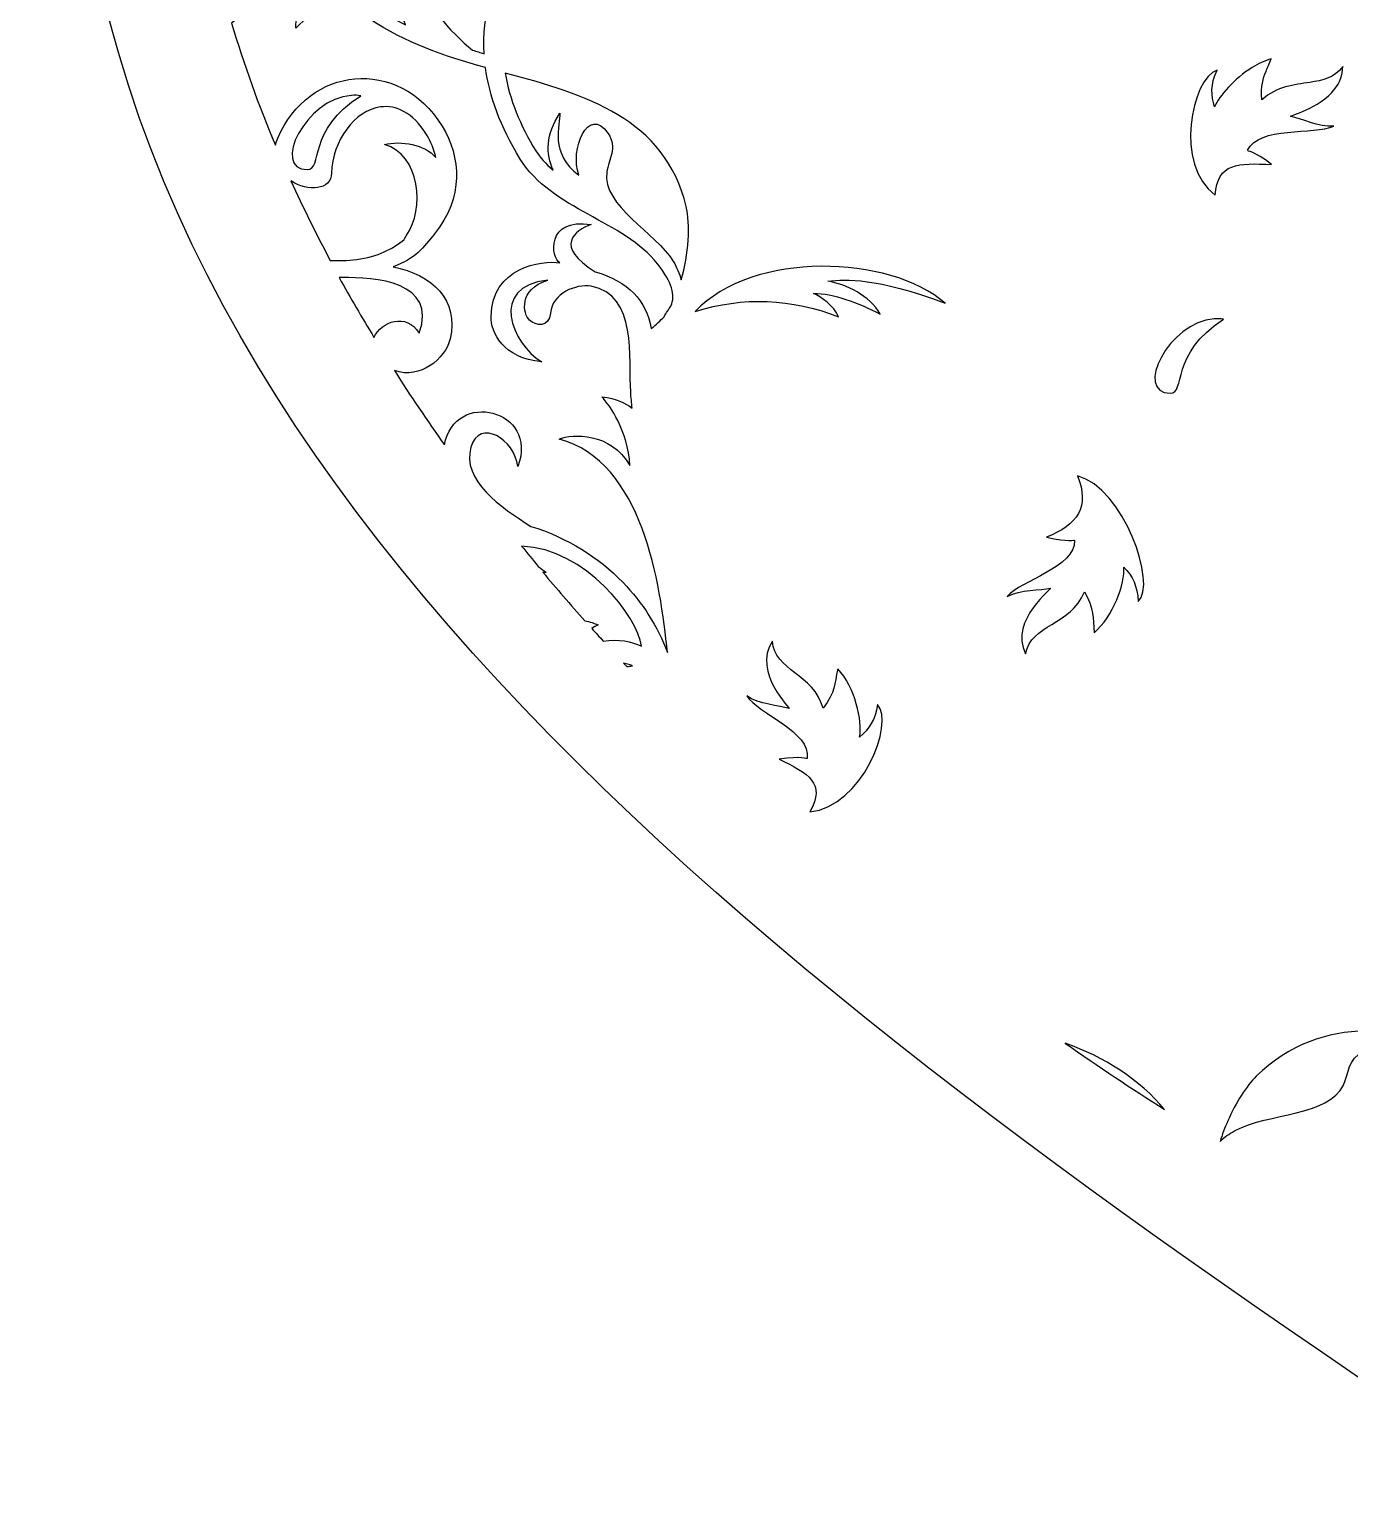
# Model space of a CAD drawing. Header units: centimetres. Extents: x -14.6 to 12.7, y -8.9 to 11.1.
# Drawn here: x -14.56 to -9.01, y -1.21 to 5.02 of the extents above; entities that cross this region are included whole.
import ezdxf

# ---------------------------------------------------------------- set-up
doc = ezdxf.new("R2010")
doc.units = ezdxf.units.CM
doc.header["$MEASUREMENT"] = 0
doc.layers.add('Layer 1', color=7, linetype='Continuous')

msp = doc.modelspace()

# ---------------------------------------------------------------- linework, layer by layer
at = {"layer": 'Layer 1', "color": 21}
for points, knots in [([(-14.37776, 6.22254), (-14.35201, 3.01449), (-11.1389, 0.79067), (-8.13463, -1.21098), (-8.13463, -1.21098), (-4.94966, 0.92796), (-2.19206, 2.846), (-1.93655, 6.20244), (-1.93655, 6.20244), (-1.68357, 9.52563), (-6.47175, 11.09048), (-8.15275, 7.93656), (-8.15275, 7.93656), (-9.94225, 10.94247), (-14.56073, 9.59876), (-14.37776, 6.22254)], [0, 0, 0, 0, 0.2, 0.2, 0.2, 0.2, 0.4, 0.4, 0.4, 0.4, 0.6, 0.6, 0.6, 0.6, 1, 1, 1, 1]), ([(-13.15112, 7.00119), (-13.11954, 7.00286), (-13.08641, 7.00017), (-13.05465, 6.99167), (-13.05465, 6.99167), (-13.14698, 6.97178), (-13.28632, 6.8272), (-13.24174, 6.7292), (-13.24174, 6.7292), (-13.14225, 6.90053), (-12.82871, 6.93178), (-12.64245, 6.77815), (-12.64245, 6.77815), (-12.78175, 6.79582), (-12.83184, 6.72266), (-12.86463, 6.67888), (-12.86463, 6.67888), (-12.75186, 6.71243), (-12.61608, 6.71227), (-12.53867, 6.65848), (-12.53867, 6.65848), (-12.71141, 6.7201), (-12.92023, 6.59747), (-12.82224, 6.45312), (-12.82224, 6.45312), (-12.76373, 6.36687), (-12.61521, 6.38755), (-12.57522, 6.4436), (-12.57522, 6.4436), (-12.64987, 6.4356), (-12.74254, 6.46727), (-12.71115, 6.52928), (-12.71115, 6.52928), (-12.68636, 6.57833), (-12.54264, 6.6348), (-12.3735, 6.5116), (-12.3735, 6.5116), (-12.4577, 6.54955), (-12.54049, 6.47891), (-12.49628, 6.396), (-12.49628, 6.396), (-12.46261, 6.44488), (-12.41211, 6.45985), (-12.35304, 6.43952), (-12.35304, 6.43952), (-12.21136, 6.32254), (-12.21554, 5.98972), (-12.38374, 5.63035), (-12.38374, 5.63035), (-12.40563, 5.58356), (-12.42932, 5.53617), (-12.45682, 5.48891), (-12.45682, 5.48891), (-12.48367, 5.45061), (-12.50905, 5.4116), (-12.53137, 5.37195), (-12.53137, 5.37195), (-12.60962, 5.23256), (-12.65709, 5.08412), (-12.6483, 4.92044), (-12.6483, 4.92044), (-12.66472, 4.9251), (-12.68026, 4.93049), (-12.69654, 4.9354), (-12.69654, 4.9354), (-12.78396, 5.00673), (-12.93259, 5.14705), (-12.86463, 5.2686), (-12.86463, 5.2686), (-12.97679, 5.24792), (-13.01283, 5.12373), (-12.97864, 5.04148), (-12.97864, 5.04148), (-12.99066, 5.04744), (-13.00203, 5.05421), (-13.01372, 5.06052), (-13.01372, 5.06052), (-13.07331, 5.13085), (-13.11506, 5.22278), (-13.11019, 5.28083), (-13.11019, 5.28083), (-13.09766, 5.43119), (-12.79945, 5.24563), (-12.71554, 5.37331), (-12.71554, 5.37331), (-12.79795, 5.37053), (-13.03335, 5.46881), (-12.86024, 5.47939), (-12.86024, 5.47939), (-12.763, 5.4854), (-12.60885, 5.48358), (-12.56937, 5.57867), (-12.56937, 5.57867), (-12.63424, 5.57262), (-12.66224, 5.60649), (-12.68923, 5.60723), (-12.68923, 5.60723), (-12.67309, 5.61976), (-12.64749, 5.65234), (-12.62345, 5.6929), (-12.62345, 5.6929), (-12.56063, 5.79909), (-12.51412, 5.96412), (-12.70823, 5.98802), (-12.70823, 5.98802), (-12.55935, 5.88205), (-12.93778, 5.68789), (-12.87048, 5.96354), (-12.87048, 5.96354), (-12.92651, 5.97798), (-13.06631, 5.87438), (-13.12627, 5.82346), (-13.12627, 5.82346), (-13.13726, 5.81415), (-13.14649, 5.80631), (-13.15112, 5.8017), (-13.15112, 5.8017), (-13.14527, 5.80997), (-13.13962, 5.81852), (-13.13504, 5.82618), (-13.13504, 5.82618), (-13.11881, 5.85308), (-13.10885, 5.8781), (-13.09996, 5.91322), (-13.09996, 5.91322), (-13.14678, 5.89677), (-13.18755, 5.87449), (-13.22128, 5.84794), (-13.22128, 5.84794), (-13.34542, 5.74994), (-13.38287, 5.58714), (-13.34845, 5.39235), (-13.34845, 5.39235), (-13.35944, 5.41859), (-13.36735, 5.44535), (-13.37329, 5.47259), (-13.37329, 5.47259), (-13.39972, 5.59409), (-13.37623, 5.72674), (-13.30752, 5.8697), (-13.30752, 5.8697), (-13.30434, 5.87631), (-13.3007, 5.88335), (-13.29729, 5.8901), (-13.29729, 5.8901), (-13.25673, 5.97017), (-13.18535, 6.05581), (-13.10288, 6.12265), (-13.10288, 6.12265), (-13.04283, 6.15194), (-12.9486, 6.17521), (-12.86024, 6.10497), (-12.86024, 6.10497), (-12.83124, 6.14453), (-12.84816, 6.2122), (-12.90556, 6.23009), (-12.90556, 6.23009), (-12.85799, 6.24027), (-12.7934, 6.24148), (-12.76085, 6.20697), (-12.76085, 6.20697), (-12.73386, 6.17838), (-12.78163, 6.13658), (-12.76231, 6.11177), (-12.76231, 6.11177), (-12.74781, 6.09315), (-12.68819, 6.07353), (-12.65853, 6.12945), (-12.65853, 6.12945), (-12.60339, 6.23355), (-12.69288, 6.30533), (-12.80031, 6.30081), (-12.80031, 6.30081), (-12.84765, 6.29881), (-12.90172, 6.28536), (-12.95818, 6.26273), (-12.95818, 6.26273), (-12.96716, 6.25916), (-12.97697, 6.25467), (-12.98595, 6.25049), (-12.98595, 6.25049), (-12.96724, 6.28839), (-12.9535, 6.34855), (-13.01664, 6.38785), (-13.01664, 6.38785), (-13.002, 6.33406), (-13.04403, 6.27704), (-13.07219, 6.23961), (-13.07219, 6.23961), (-13.08458, 6.22307), (-13.11998, 6.1799), (-13.14673, 6.14713), (-13.14673, 6.14713), (-13.22882, 6.07916), (-13.29985, 5.99615), (-13.3426, 5.91186), (-13.3426, 5.91186), (-13.34746, 5.90224), (-13.35117, 5.89283), (-13.35575, 5.8833), (-13.35575, 5.8833), (-13.4283, 5.73207), (-13.45515, 5.60399), (-13.42591, 5.46987), (-13.42591, 5.46987), (-13.40454, 5.37174), (-13.35838, 5.2809), (-13.28121, 5.19652), (-13.28121, 5.19652), (-13.37237, 5.19569), (-13.44282, 5.11862), (-13.44053, 5.02788), (-13.44053, 5.02788), (-13.36513, 5.11583), (-13.22192, 5.11965), (-13.12627, 5.0646), (-13.12627, 5.0646), (-12.98052, 4.96638), (-12.81669, 4.91023), (-12.64245, 4.86197), (-12.64245, 4.86197), (-12.62655, 4.74212), (-12.58104, 4.6147), (-12.49628, 4.4771), (-12.49628, 4.4771), (-12.36555, 4.26468), (-12.05873, 4.21616), (-11.91892, 4.03647), (-11.91892, 4.03647), (-11.85657, 3.95639), (-11.8425, 3.90423), (-11.86191, 3.85831), (-11.86191, 3.85831), (-11.87174, 3.84461), (-11.88137, 3.82932), (-11.89115, 3.81343), (-11.89115, 3.81343), (-11.90574, 3.79712), (-11.92385, 3.7807), (-11.94523, 3.76312), (-11.94523, 3.76312), (-11.96282, 3.88009), (-12.04356, 3.96295), (-12.18056, 4.00247), (-12.18056, 4.00247), (-12.35554, 4.10966), (-12.26723, 4.1767), (-12.1981, 4.20102), (-12.1981, 4.20102), (-12.3895, 4.23188), (-12.36745, 4.059), (-12.32965, 4.04055), (-12.32965, 4.04055), (-12.40664, 4.05091), (-12.61518, 4.02238), (-12.61907, 3.81479), (-12.61907, 3.81479), (-12.62033, 3.74765), (-12.56937, 3.63892), (-12.40566, 3.62304), (-12.40566, 3.62304), (-12.53275, 3.70081), (-12.62923, 3.93948), (-12.38081, 3.96711), (-12.38081, 3.96711), (-12.50439, 3.92812), (-12.48502, 3.8248), (-12.45682, 3.79847), (-12.45682, 3.79847), (-12.43166, 3.77502), (-12.37496, 3.76568), (-12.36912, 3.82839), (-12.36912, 3.82839), (-12.36121, 3.91373), (-12.26134, 3.95154), (-12.1981, 3.94127), (-12.1981, 3.94127), (-12.00193, 3.90907), (-12.04022, 3.63273), (-12.03147, 3.49656), (-12.03147, 3.49656), (-12.03002, 3.4738), (-12.02717, 3.4512), (-12.02562, 3.42857), (-12.02562, 3.42857), (-12.05308, 3.44985), (-12.09231, 3.46929), (-12.15279, 3.47616), (-12.15279, 3.47616), (-12.11822, 3.43926), (-12.0445, 3.33437), (-12.03439, 3.18649), (-12.03439, 3.18649), (-12.11634, 3.32845), (-12.27603, 3.32103), (-12.33258, 3.29801), (-12.33258, 3.29801), (-11.97943, 3.20266), (-11.90754, 2.69062), (-11.87653, 2.40043), (-11.87653, 2.40043), (-11.91811, 2.50871), (-11.98118, 2.60938), (-12.06509, 2.69554), (-12.06509, 2.69554), (-12.16649, 2.79986), (-12.29667, 2.8833), (-12.45097, 2.93082), (-12.45097, 2.93082), (-12.57806, 3.00994), (-12.74384, 3.12588), (-12.70384, 3.26401), (-12.70384, 3.26401), (-12.66797, 3.38804), (-12.51858, 3.29717), (-12.50652, 3.18241), (-12.50652, 3.18241), (-12.41456, 3.42542), (-12.77405, 3.50831), (-12.81493, 3.27353), (-12.81493, 3.27353), (-12.88818, 3.37667), (-12.95815, 3.48101), (-13.02541, 3.58632), (-13.02541, 3.58632), (-12.91676, 3.54842), (-12.81189, 3.63604), (-12.79154, 3.7196), (-12.79154, 3.7196), (-12.75197, 3.88244), (-12.86582, 3.99075), (-13.03126, 4.02287), (-13.03126, 4.02287), (-12.9358, 4.05829), (-12.90367, 4.10462), (-12.85732, 4.16159), (-12.85732, 4.16159), (-12.73328, 4.31399), (-12.74546, 4.48652), (-12.82516, 4.61581), (-12.82516, 4.61581), (-13.008, 4.91261), (-13.39006, 4.8656), (-13.51654, 4.56549), (-13.51654, 4.56549), (-13.52094, 4.55505), (-13.52453, 4.54545), (-13.52677, 4.53558), (-13.52677, 4.53558), (-13.59782, 4.70495), (-13.65935, 4.87556), (-13.71094, 5.04828), (-13.71094, 5.04828), (-13.6956, 5.05942), (-13.68187, 5.07093), (-13.66709, 5.08364), (-13.66709, 5.08364), (-13.51615, 5.21411), (-13.4499, 5.46959), (-13.61155, 5.61403), (-13.61155, 5.61403), (-13.67119, 5.66729), (-13.77415, 5.70044), (-13.84688, 5.65075), (-13.84688, 5.65075), (-13.86914, 5.79749), (-13.88351, 5.94477), (-13.88927, 6.09273), (-13.88927, 6.09273), (-13.87612, 6.11758), (-13.88134, 6.13817), (-13.89219, 6.15257), (-13.89219, 6.15257), (-13.89406, 6.23534), (-13.89282, 6.31709), (-13.88927, 6.40008), (-13.88927, 6.40008), (-13.88473, 6.37371), (-13.87714, 6.35302), (-13.86442, 6.34297), (-13.86442, 6.34297), (-13.65688, 6.54942), (-13.61501, 6.14894), (-13.7928, 6.20425), (-13.7928, 6.20425), (-13.6129, 6.01607), (-13.4524, 6.33388), (-13.44492, 6.40417), (-13.44492, 6.40417), (-13.42915, 6.38388), (-13.38247, 6.38145), (-13.35137, 6.32801), (-13.35137, 6.32801), (-13.28897, 6.41182), (-13.37812, 6.52855), (-13.42738, 6.6068), (-13.42738, 6.6068), (-13.51503, 6.74602), (-13.29429, 6.62022), (-13.25051, 6.55512), (-13.25051, 6.55512), (-13.18395, 6.69138), (-13.51608, 6.81734), (-13.38937, 6.91143), (-13.38937, 6.91143), (-13.33398, 6.95256), (-13.24585, 6.99618), (-13.15112, 7.00119)], [0, 0, 0, 0, 0.0097087, 0.0097087, 0.0097087, 0.0097087, 0.0194175, 0.0194175, 0.0194175, 0.0194175, 0.0291262, 0.0291262, 0.0291262, 0.0291262, 0.038835, 0.038835, 0.038835, 0.038835, 0.0485437, 0.0485437, 0.0485437, 0.0485437, 0.0582524, 0.0582524, 0.0582524, 0.0582524, 0.0679612, 0.0679612, 0.0679612, 0.0679612, 0.0776699, 0.0776699, 0.0776699, 0.0776699, 0.0873786, 0.0873786, 0.0873786, 0.0873786, 0.0970874, 0.0970874, 0.0970874, 0.0970874, 0.1067961, 0.1067961, 0.1067961, 0.1067961, 0.1165049, 0.1165049, 0.1165049, 0.1165049, 0.1262136, 0.1262136, 0.1262136, 0.1262136, 0.1359223, 0.1359223, 0.1359223, 0.1359223, 0.1456311, 0.1456311, 0.1456311, 0.1456311, 0.1553398, 0.1553398, 0.1553398, 0.1553398, 0.1650485, 0.1650485, 0.1650485, 0.1650485, 0.1747573, 0.1747573, 0.1747573, 0.1747573, 0.184466, 0.184466, 0.184466, 0.184466, 0.1941748, 0.1941748, 0.1941748, 0.1941748, 0.2038835, 0.2038835, 0.2038835, 0.2038835, 0.2135922, 0.2135922, 0.2135922, 0.2135922, 0.223301, 0.223301, 0.223301, 0.223301, 0.2330097, 0.2330097, 0.2330097, 0.2330097, 0.2427184, 0.2427184, 0.2427184, 0.2427184, 0.2524272, 0.2524272, 0.2524272, 0.2524272, 0.2621359, 0.2621359, 0.2621359, 0.2621359, 0.2718447, 0.2718447, 0.2718447, 0.2718447, 0.2815534, 0.2815534, 0.2815534, 0.2815534, 0.2912621, 0.2912621, 0.2912621, 0.2912621, 0.3009709, 0.3009709, 0.3009709, 0.3009709, 0.3106796, 0.3106796, 0.3106796, 0.3106796, 0.3203883, 0.3203883, 0.3203883, 0.3203883, 0.3300971, 0.3300971, 0.3300971, 0.3300971, 0.3398058, 0.3398058, 0.3398058, 0.3398058, 0.3495146, 0.3495146, 0.3495146, 0.3495146, 0.3592233, 0.3592233, 0.3592233, 0.3592233, 0.368932, 0.368932, 0.368932, 0.368932, 0.3786408, 0.3786408, 0.3786408, 0.3786408, 0.3883495, 0.3883495, 0.3883495, 0.3883495, 0.3980583, 0.3980583, 0.3980583, 0.3980583, 0.407767, 0.407767, 0.407767, 0.407767, 0.4174757, 0.4174757, 0.4174757, 0.4174757, 0.4271845, 0.4271845, 0.4271845, 0.4271845, 0.4368932, 0.4368932, 0.4368932, 0.4368932, 0.4466019, 0.4466019, 0.4466019, 0.4466019, 0.4563107, 0.4563107, 0.4563107, 0.4563107, 0.4660194, 0.4660194, 0.4660194, 0.4660194, 0.4757282, 0.4757282, 0.4757282, 0.4757282, 0.4854369, 0.4854369, 0.4854369, 0.4854369, 0.4951456, 0.4951456, 0.4951456, 0.4951456, 0.5048544, 0.5048544, 0.5048544, 0.5048544, 0.5145631, 0.5145631, 0.5145631, 0.5145631, 0.5242718, 0.5242718, 0.5242718, 0.5242718, 0.5339806, 0.5339806, 0.5339806, 0.5339806, 0.5436893, 0.5436893, 0.5436893, 0.5436893, 0.5533981, 0.5533981, 0.5533981, 0.5533981, 0.5631068, 0.5631068, 0.5631068, 0.5631068, 0.5728155, 0.5728155, 0.5728155, 0.5728155, 0.5825243, 0.5825243, 0.5825243, 0.5825243, 0.592233, 0.592233, 0.592233, 0.592233, 0.6019417, 0.6019417, 0.6019417, 0.6019417, 0.6116505, 0.6116505, 0.6116505, 0.6116505, 0.6213592, 0.6213592, 0.6213592, 0.6213592, 0.631068, 0.631068, 0.631068, 0.631068, 0.6407767, 0.6407767, 0.6407767, 0.6407767, 0.6504854, 0.6504854, 0.6504854, 0.6504854, 0.6601942, 0.6601942, 0.6601942, 0.6601942, 0.6699029, 0.6699029, 0.6699029, 0.6699029, 0.6796117, 0.6796117, 0.6796117, 0.6796117, 0.6893204, 0.6893204, 0.6893204, 0.6893204, 0.6990291, 0.6990291, 0.6990291, 0.6990291, 0.7087379, 0.7087379, 0.7087379, 0.7087379, 0.7184466, 0.7184466, 0.7184466, 0.7184466, 0.7281553, 0.7281553, 0.7281553, 0.7281553, 0.7378641, 0.7378641, 0.7378641, 0.7378641, 0.7475728, 0.7475728, 0.7475728, 0.7475728, 0.7572816, 0.7572816, 0.7572816, 0.7572816, 0.7669903, 0.7669903, 0.7669903, 0.7669903, 0.776699, 0.776699, 0.776699, 0.776699, 0.7864078, 0.7864078, 0.7864078, 0.7864078, 0.7961165, 0.7961165, 0.7961165, 0.7961165, 0.8058252, 0.8058252, 0.8058252, 0.8058252, 0.815534, 0.815534, 0.815534, 0.815534, 0.8252427, 0.8252427, 0.8252427, 0.8252427, 0.8349515, 0.8349515, 0.8349515, 0.8349515, 0.8446602, 0.8446602, 0.8446602, 0.8446602, 0.8543689, 0.8543689, 0.8543689, 0.8543689, 0.8640777, 0.8640777, 0.8640777, 0.8640777, 0.8737864, 0.8737864, 0.8737864, 0.8737864, 0.8834951, 0.8834951, 0.8834951, 0.8834951, 0.8932039, 0.8932039, 0.8932039, 0.8932039, 0.9029126, 0.9029126, 0.9029126, 0.9029126, 0.9126214, 0.9126214, 0.9126214, 0.9126214, 0.9223301, 0.9223301, 0.9223301, 0.9223301, 0.9320388, 0.9320388, 0.9320388, 0.9320388, 0.9417476, 0.9417476, 0.9417476, 0.9417476, 0.9514563, 0.9514563, 0.9514563, 0.9514563, 0.961165, 0.961165, 0.961165, 0.961165, 0.9708738, 0.9708738, 0.9708738, 0.9708738, 0.9805825, 0.9805825, 0.9805825, 0.9805825, 1, 1, 1, 1]), ([(-9.33613, 4.89869), (-9.34413, 4.87836), (-9.35183, 4.86233), (-9.35805, 4.84701), (-9.35805, 4.84701), (-9.37171, 4.81411), (-9.37952, 4.78511), (-9.37559, 4.72597), (-9.37559, 4.72597), (-9.31217, 4.78376), (-9.23904, 4.7894), (-9.17388, 4.79941), (-9.17388, 4.79941), (-9.11906, 4.80772), (-9.06968, 4.81887), (-9.03502, 4.86605), (-9.03502, 4.86605), (-9.03497, 4.82888), (-9.049, 4.79815), (-9.06864, 4.77221), (-9.06864, 4.77221), (-9.13239, 4.68822), (-9.26569, 4.65844), (-9.25427, 4.65661), (-9.25427, 4.65661), (-9.21106, 4.6493), (-9.1372, 4.60894), (-9.07303, 4.61581), (-9.07303, 4.61581), (-9.15479, 4.57682), (-9.3888, 4.61709), (-9.43552, 4.51382), (-9.43552, 4.51382), (-9.43777, 4.50916), (-9.40997, 4.51264), (-9.33467, 4.45398), (-9.33467, 4.45398), (-9.47494, 4.46033), (-9.56238, 4.46239), (-9.57146, 4.32478), (-9.57146, 4.32478), (-9.74658, 4.45059), (-9.67033, 4.81719), (-9.56415, 4.85109), (-9.56415, 4.85109), (-9.5924, 4.78777), (-9.58935, 4.74579), (-9.57438, 4.69605), (-9.57438, 4.69605), (-9.55474, 4.74349), (-9.49103, 4.81571), (-9.41652, 4.86197), (-9.41652, 4.86197), (-9.39075, 4.87785), (-9.36302, 4.89094), (-9.33613, 4.89869)], [0, 0, 0, 0, 0.0666667, 0.0666667, 0.0666667, 0.0666667, 0.1333333, 0.1333333, 0.1333333, 0.1333333, 0.2, 0.2, 0.2, 0.2, 0.2666667, 0.2666667, 0.2666667, 0.2666667, 0.3333333, 0.3333333, 0.3333333, 0.3333333, 0.4, 0.4, 0.4, 0.4, 0.4666667, 0.4666667, 0.4666667, 0.4666667, 0.5333333, 0.5333333, 0.5333333, 0.5333333, 0.6, 0.6, 0.6, 0.6, 0.6666667, 0.6666667, 0.6666667, 0.6666667, 0.7333333, 0.7333333, 0.7333333, 0.7333333, 0.8, 0.8, 0.8, 0.8, 0.8666667, 0.8666667, 0.8666667, 0.8666667, 1, 1, 1, 1]), ([(-12.55914, 4.83885), (-12.22382, 4.74933), (-11.88596, 4.64666), (-11.7976, 4.27718), (-11.7976, 4.27718), (-11.78015, 4.20433), (-11.7866, 4.0737), (-11.81953, 3.96847), (-11.81953, 3.96847), (-11.82575, 3.99432), (-11.83718, 4.02069), (-11.85168, 4.04463), (-11.85168, 4.04463), (-11.92521, 4.16687), (-12.15239, 4.28008), (-12.13233, 4.42134), (-12.13233, 4.42134), (-12.12433, 4.47748), (-12.08499, 4.52308), (-12.12648, 4.58453), (-12.12648, 4.58453), (-12.21044, 4.70891), (-12.28949, 4.5145), (-12.24926, 4.4091), (-12.24926, 4.4091), (-12.37387, 4.49875), (-12.32914, 4.62295), (-12.32965, 4.67021), (-12.32965, 4.67021), (-12.38798, 4.58017), (-12.38928, 4.49978), (-12.35743, 4.4295), (-12.35743, 4.4295), (-12.389, 4.45731), (-12.41433, 4.48477), (-12.43051, 4.5111), (-12.43051, 4.5111), (-12.4966, 4.61854), (-12.54155, 4.7287), (-12.55914, 4.83885)], [0, 0, 0, 0, 0.0909091, 0.0909091, 0.0909091, 0.0909091, 0.1818182, 0.1818182, 0.1818182, 0.1818182, 0.2727273, 0.2727273, 0.2727273, 0.2727273, 0.3636364, 0.3636364, 0.3636364, 0.3636364, 0.4545455, 0.4545455, 0.4545455, 0.4545455, 0.5454545, 0.5454545, 0.5454545, 0.5454545, 0.6363636, 0.6363636, 0.6363636, 0.6363636, 0.7272727, 0.7272727, 0.7272727, 0.7272727, 0.8181818, 0.8181818, 0.8181818, 0.8181818, 1, 1, 1, 1]), ([(-13.20666, 4.74501), (-13.19383, 4.74585), (-13.18037, 4.74552), (-13.1672, 4.74365), (-13.1672, 4.74365), (-13.39625, 4.59864), (-13.32447, 4.43143), (-13.3923, 4.43222), (-13.3923, 4.43222), (-13.54577, 4.43405), (-13.3992, 4.73233), (-13.20666, 4.74501)], [0, 0, 0, 0, 0.25, 0.25, 0.25, 0.25, 0.5, 0.5, 0.5, 0.5, 1, 1, 1, 1]), ([(-13.08388, 4.69605), (-13.01904, 4.7048), (-12.94809, 4.67321), (-12.89094, 4.58045), (-12.89094, 4.58045), (-12.87256, 4.5506), (-12.85985, 4.51815), (-12.85147, 4.4839), (-12.85147, 4.4839), (-12.89857, 4.53869), (-12.99699, 4.55505), (-13.0678, 4.5383), (-13.0678, 4.5383), (-12.91878, 4.49774), (-12.89545, 4.2664), (-12.97572, 4.15343), (-12.97572, 4.15343), (-12.97773, 4.15055), (-12.98103, 4.14534), (-12.98449, 4.13847), (-12.98449, 4.13847), (-13.03234, 4.09878), (-13.0954, 4.06555), (-13.18474, 4.05415), (-13.18474, 4.05415), (-13.22225, 4.04945), (-13.25901, 4.0482), (-13.29583, 4.05007), (-13.29583, 4.05007), (-13.35457, 4.16065), (-13.40982, 4.27217), (-13.461, 4.38462), (-13.461, 4.38462), (-13.39018, 4.33966), (-13.29157, 4.34476), (-13.28998, 4.41726), (-13.28998, 4.41726), (-13.28685, 4.55532), (-13.19195, 4.68146), (-13.08388, 4.69605)], [0, 0, 0, 0, 0.0909091, 0.0909091, 0.0909091, 0.0909091, 0.1818182, 0.1818182, 0.1818182, 0.1818182, 0.2727273, 0.2727273, 0.2727273, 0.2727273, 0.3636364, 0.3636364, 0.3636364, 0.3636364, 0.4545455, 0.4545455, 0.4545455, 0.4545455, 0.5454545, 0.5454545, 0.5454545, 0.5454545, 0.6363636, 0.6363636, 0.6363636, 0.6363636, 0.7272727, 0.7272727, 0.7272727, 0.7272727, 0.8181818, 0.8181818, 0.8181818, 0.8181818, 1, 1, 1, 1]), ([(-11.23047, 4.02559), (-11.0268, 4.02762), (-10.82483, 3.97195), (-10.70865, 3.87055), (-10.70865, 3.87055), (-11.00445, 3.97983), (-11.12223, 3.97052), (-11.20123, 3.96303), (-11.20123, 3.96303), (-11.12555, 3.95019), (-11.02389, 3.902), (-10.98198, 3.82431), (-10.98198, 3.82431), (-11.07712, 3.87314), (-11.17614, 3.91161), (-11.26263, 3.91135), (-11.26263, 3.91135), (-11.2297, 3.89769), (-11.17614, 3.85839), (-11.15738, 3.81343), (-11.15738, 3.81343), (-11.3536, 3.8902), (-11.55833, 3.89908), (-11.7596, 3.83519), (-11.7596, 3.83519), (-11.63855, 3.96405), (-11.43413, 4.02355), (-11.23047, 4.02559)], [0, 0, 0, 0, 0.125, 0.125, 0.125, 0.125, 0.25, 0.25, 0.25, 0.25, 0.375, 0.375, 0.375, 0.375, 0.5, 0.5, 0.5, 0.5, 0.625, 0.625, 0.625, 0.625, 0.75, 0.75, 0.75, 0.75, 1, 1, 1, 1]), ([(-13.25782, 3.97799), (-13.25782, 3.97799), (-13.24613, 3.97799), (-13.24613, 3.97799), (-13.24613, 3.97799), (-13.10819, 3.98078), (-12.84128, 3.96032), (-12.92163, 3.74408), (-12.92163, 3.74408), (-12.97561, 3.83246), (-13.0813, 3.79263), (-13.11165, 3.7264), (-13.11165, 3.7264), (-13.16217, 3.80978), (-13.21142, 3.89335), (-13.25782, 3.97799)], [0, 0, 0, 0, 0.2, 0.2, 0.2, 0.2, 0.4, 0.4, 0.4, 0.4, 0.6, 0.6, 0.6, 0.6, 1, 1, 1, 1]), ([(-9.57584, 3.80391), (-9.56301, 3.80476), (-9.54955, 3.80443), (-9.53638, 3.80255), (-9.53638, 3.80255), (-9.76543, 3.65764), (-9.69366, 3.49034), (-9.76148, 3.49112), (-9.76148, 3.49112), (-9.91495, 3.49288), (-9.76838, 3.7913), (-9.57584, 3.80391)], [0, 0, 0, 0, 0.25, 0.25, 0.25, 0.25, 0.5, 0.5, 0.5, 0.5, 1, 1, 1, 1]), ([(-10.15175, 3.14297), (-9.95778, 3.09484), (-9.8148, 2.68619), (-9.89595, 2.61395), (-9.89595, 2.61395), (-9.89881, 2.68245), (-9.91987, 2.72012), (-9.95588, 2.75946), (-9.95588, 2.75946), (-9.9512, 2.69118), (-9.99997, 2.55145), (-10.08159, 2.48339), (-10.08159, 2.48339), (-10.08739, 2.55145), (-10.07831, 2.57841), (-10.12251, 2.65475), (-10.12251, 2.65475), (-10.18056, 2.51261), (-10.34713, 2.51841), (-10.36954, 2.39499), (-10.36954, 2.39499), (-10.44077, 2.53778), (-10.24961, 2.67472), (-10.2643, 2.67107), (-10.2643, 2.67107), (-10.30686, 2.66088), (-10.39172, 2.667), (-10.44701, 2.63571), (-10.44701, 2.63571), (-10.39032, 2.70312), (-10.15942, 2.75905), (-10.16344, 2.87098), (-10.16344, 2.87098), (-10.16363, 2.8762), (-10.18712, 2.86205), (-10.28184, 2.88594), (-10.28184, 2.88594), (-10.15152, 2.93486), (-10.09796, 3.01455), (-10.15175, 3.14297)], [0, 0, 0, 0, 0.0909091, 0.0909091, 0.0909091, 0.0909091, 0.1818182, 0.1818182, 0.1818182, 0.1818182, 0.2727273, 0.2727273, 0.2727273, 0.2727273, 0.3636364, 0.3636364, 0.3636364, 0.3636364, 0.4545455, 0.4545455, 0.4545455, 0.4545455, 0.5454545, 0.5454545, 0.5454545, 0.5454545, 0.6363636, 0.6363636, 0.6363636, 0.6363636, 0.7272727, 0.7272727, 0.7272727, 0.7272727, 0.8181818, 0.8181818, 0.8181818, 0.8181818, 1, 1, 1, 1]), ([(-12.49044, 2.84786), (-12.21976, 2.83572), (-12.0029, 2.55082), (-11.98616, 2.42627), (-11.98616, 2.42627), (-12.0283, 2.44742), (-12.08235, 2.45739), (-12.14694, 2.44803), (-12.14694, 2.44803), (-12.16294, 2.46566), (-12.17937, 2.48331), (-12.19518, 2.50107), (-12.19518, 2.50107), (-12.18793, 2.5066), (-12.1786, 2.51168), (-12.16887, 2.51603), (-12.16887, 2.51603), (-12.18384, 2.52325), (-12.20294, 2.52844), (-12.22441, 2.53371), (-12.22441, 2.53371), (-12.2841, 2.60103), (-12.34379, 2.66903), (-12.40128, 2.7377), (-12.40128, 2.7377), (-12.39664, 2.73709), (-12.39152, 2.73713), (-12.38666, 2.73634), (-12.38666, 2.73634), (-12.39793, 2.74553), (-12.40872, 2.75409), (-12.42028, 2.76218), (-12.42028, 2.76218), (-12.4439, 2.79069), (-12.46719, 2.81914), (-12.49044, 2.84786)], [0, 0, 0, 0, 0.1, 0.1, 0.1, 0.1, 0.2, 0.2, 0.2, 0.2, 0.3, 0.3, 0.3, 0.3, 0.4, 0.4, 0.4, 0.4, 0.5, 0.5, 0.5, 0.5, 0.6, 0.6, 0.6, 0.6, 0.7, 0.7, 0.7, 0.7, 0.8, 0.8, 0.8, 0.8, 1, 1, 1, 1]), ([(-11.4351, 2.44803), (-11.42753, 2.323), (-11.26239, 2.31238), (-11.2217, 2.16516), (-11.2217, 2.16516), (-11.16866, 2.23649), (-11.17415, 2.2641), (-11.16031, 2.33107), (-11.16031, 2.33107), (-11.08725, 2.25496), (-11.05545, 2.11145), (-11.06822, 2.04412), (-11.06822, 2.04412), (-11.02772, 2.07937), (-11.00316, 2.11363), (-10.99221, 2.18148), (-10.99221, 2.18148), (-10.92018, 2.1014), (-11.05745, 1.75198), (-11.27724, 1.72861), (-11.27724, 1.72861), (-11.20853, 1.85068), (-11.28371, 1.88963), (-11.40733, 1.95164), (-11.40733, 1.95164), (-11.31037, 1.96566), (-11.28973, 1.94919), (-11.28894, 1.95436), (-11.28894, 1.95436), (-11.27172, 2.06512), (-11.49495, 2.14399), (-11.54327, 2.21684), (-11.54327, 2.21684), (-11.492, 2.17993), (-11.40601, 2.17825), (-11.36494, 2.1638), (-11.36494, 2.1638), (-11.35082, 2.15871), (-11.52295, 2.31338), (-11.4351, 2.44803)], [0, 0, 0, 0, 0.0909091, 0.0909091, 0.0909091, 0.0909091, 0.1818182, 0.1818182, 0.1818182, 0.1818182, 0.2727273, 0.2727273, 0.2727273, 0.2727273, 0.3636364, 0.3636364, 0.3636364, 0.3636364, 0.4545455, 0.4545455, 0.4545455, 0.4545455, 0.5454545, 0.5454545, 0.5454545, 0.5454545, 0.6363636, 0.6363636, 0.6363636, 0.6363636, 0.7272727, 0.7272727, 0.7272727, 0.7272727, 0.8181818, 0.8181818, 0.8181818, 0.8181818, 1, 1, 1, 1]), ([(-12.06217, 2.35555), (-12.03672, 2.35046), (-12.02299, 2.3434), (-12.02416, 2.34331), (-12.02416, 2.34331), (-12.03263, 2.34266), (-12.03988, 2.34203), (-12.04755, 2.34059), (-12.04755, 2.34059), (-12.04755, 2.34059), (-12.06217, 2.35555), (-12.06217, 2.35555)], [0, 0, 0, 0, 0.25, 0.25, 0.25, 0.25, 0.5, 0.5, 0.5, 0.5, 1, 1, 1, 1]), ([(-8.93709, 0.80792), (-8.77327, 0.8132), (-8.60259, 0.77408), (-8.43427, 0.73176), (-8.43427, 0.73176), (-8.51047, 0.64589), (-8.61033, 0.57172), (-8.72661, 0.51144), (-8.72661, 0.51144), (-8.75509, 0.49673), (-8.79221, 0.48602), (-8.83477, 0.47744), (-8.83477, 0.47744), (-8.7684, 0.52231), (-8.72529, 0.59117), (-8.72514, 0.6964), (-8.72514, 0.6964), (-8.7519, 0.6561), (-8.78205, 0.5282), (-8.93855, 0.51144), (-8.93855, 0.51144), (-8.84552, 0.58225), (-8.80493, 0.7869), (-8.94586, 0.72088), (-8.94586, 0.72088), (-9.01555, 0.68833), (-9.00782, 0.63127), (-9.0321, 0.57944), (-9.0321, 0.57944), (-9.09333, 0.4488), (-9.35152, 0.45978), (-9.4823, 0.39041), (-9.4823, 0.39041), (-9.50461, 0.37861), (-9.52568, 0.36558), (-9.54369, 0.34961), (-9.54369, 0.34961), (-9.54645, 0.34713), (-9.54838, 0.3441), (-9.551, 0.34145), (-9.551, 0.34145), (-9.54276, 0.37017), (-9.53147, 0.39985), (-9.51884, 0.42849), (-9.51884, 0.42849), (-9.48479, 0.50534), (-9.43935, 0.57678), (-9.39898, 0.61616), (-9.39898, 0.61616), (-9.25857, 0.75309), (-9.10091, 0.80263), (-8.93709, 0.80792)], [0, 0, 0, 0, 0.0714286, 0.0714286, 0.0714286, 0.0714286, 0.1428571, 0.1428571, 0.1428571, 0.1428571, 0.2142857, 0.2142857, 0.2142857, 0.2142857, 0.2857143, 0.2857143, 0.2857143, 0.2857143, 0.3571429, 0.3571429, 0.3571429, 0.3571429, 0.4285714, 0.4285714, 0.4285714, 0.4285714, 0.5, 0.5, 0.5, 0.5, 0.5714286, 0.5714286, 0.5714286, 0.5714286, 0.6428571, 0.6428571, 0.6428571, 0.6428571, 0.7142857, 0.7142857, 0.7142857, 0.7142857, 0.7857143, 0.7857143, 0.7857143, 0.7857143, 0.8571429, 0.8571429, 0.8571429, 0.8571429, 1, 1, 1, 1]), ([(-10.20291, 0.75488), (-10.04266, 0.70022), (-9.88678, 0.60085), (-9.78486, 0.47608), (-9.78486, 0.47608), (-9.92448, 0.56491), (-10.06343, 0.65783), (-10.20291, 0.75488)], [0, 0, 0, 0, 0.3333333, 0.3333333, 0.3333333, 0.3333333, 1, 1, 1, 1])]:
    msp.add_open_spline(points, degree=3, knots=knots, dxfattribs=at)

doc.saveas('drawing.dxf')
